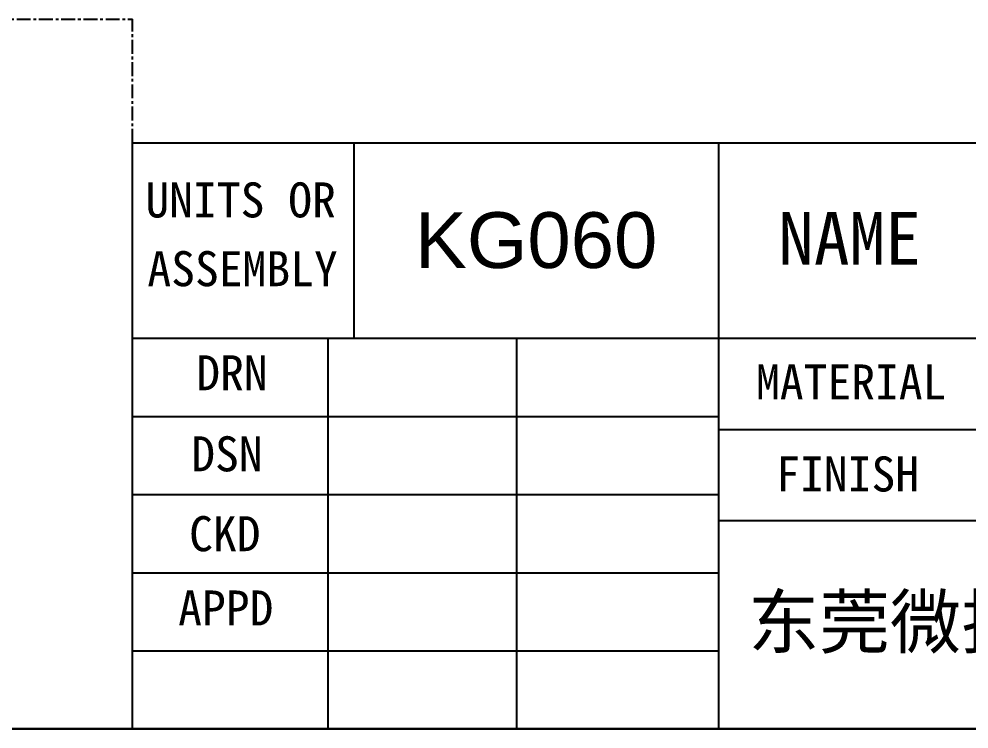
# Model space of a CAD drawing. Header units: millimetres. Extents: x 10619 to 11332, y 86 to 1699.
# Drawn here: x 11043.7 to 11152.1, y 86.4 to 167.4 of the extents above; entities that cross this region are included whole.
import ezdxf

# ---------------------------------------------------------------- set-up
doc = ezdxf.new("R2010")
doc.units = ezdxf.units.MM
doc.linetypes.add('CENTER', pattern=[50.8, 31.75, -6.35, 6.35, -6.35])
doc.styles.add('STYLE1', font='')
doc.styles.add('标注', font='arial.ttf')
doc.styles.get('STYLE1').set_extended_font_data('SimSun')

msp = doc.modelspace()

# ---------------------------------------------------------------- linework, layer by layer
at = {"linetype": 'CENTER', "ltscale": 0.05}
for p in [(10911.3267, 167.4348), (11056.6361, 153.3089)]:
    msp.add_line(p, (11056.6361, 167.4348), dxfattribs=at)
at = {"linetype": 'Continuous'}
for p, q in [((11056.6361, 86.4312), (11056.6361, 153.3089)), ((11056.6361, 153.3089), (11331.5777, 153.3089)), ((11056.6361, 86.4312), (11056.6361, 153.3089)), ((11056.6361, 153.3089), (11331.5777, 153.3089)), ((11081.901, 153.3089), (11081.901, 131.0164)), ((11123.5138, 153.3089), (11123.5138, 86.4312)), ((11056.6361, 131.0164), (11123.5138, 131.0164)), ((11078.9286, 131.0164), (11078.9286, 86.4312)), ((11100.4493, 131.0164), (11100.4493, 86.4312)), ((11123.5138, 131.0164), (11227.5457, 131.0164)), ((11056.6361, 122.0993), (11123.5138, 122.0993)), ((11123.5138, 120.6132), (11227.5457, 120.6132)), ((11056.6361, 113.1823), (11123.5138, 113.1823)), ((11123.5138, 110.21), (11227.5457, 110.21)), ((11056.6361, 104.2653), (11123.5138, 104.2653)), ((11056.6361, 95.3483), (11123.5138, 95.3483)), ((11331.5777, 86.4312), (10964.9889, 86.4312)), ((11331.5777, 86.4312), (10964.9889, 86.4312))]:
    msp.add_line(p, q, dxfattribs=at)
at = {"color": 7, "linetype": 'Continuous'}
msp.add_line((10618.802, 86.4312), (11331.5777, 86.4312), dxfattribs=at)

# ---------------------------------------------------------------- texts
at = {"style": 'STYLE1'}
for s, height, p in [('UNITS OR', 3.99542, (11058.0973, 144.7985)), ('NAME', 5.99313, (11130.3457, 139.4109)), ('ASSEMBLY', 3.99542, (11058.3212, 136.9521)), ('DSN', 3.99542, (11063.3306, 115.8282)), ('FINISH', 3.99542, (11130.127, 113.5301)), ('CKD', 3.99542, (11063.0845, 106.7166)), ('APPD', 3.99542, (11061.8358, 98.2413))]:
    msp.add_text(s, height=height, dxfattribs=at).set_placement(p)
for s, insert, char_height, width, attachment_point, style in [('{\\fArial|b0|i0|c0|p32;KG060}', (11102.7074, 142.1626), 6.364069, 41.612788, 5, 'STYLE1'), ('{\\fKaiTi_GB2312|b0|i0|c134|p49;DRN}', (11063.9051, 129.0709), 3.995423, 13.92013, 1, 'STYLE1'), ('MATERIAL', (11127.8138, 128.0213), 3.99542, 34.521954, 1, 'STYLE1'), ('{\\fSimSun|b0|i0|c134|p2;东莞微技电子科技有限公司}', (11175.5298, 98.3206), 5.939798, 104.031971, 5, '标注')]:
    msp.add_mtext(s, dxfattribs=dict(insert=insert, char_height=char_height, width=width, attachment_point=attachment_point, style=style))

doc.saveas('drawing.dxf')
